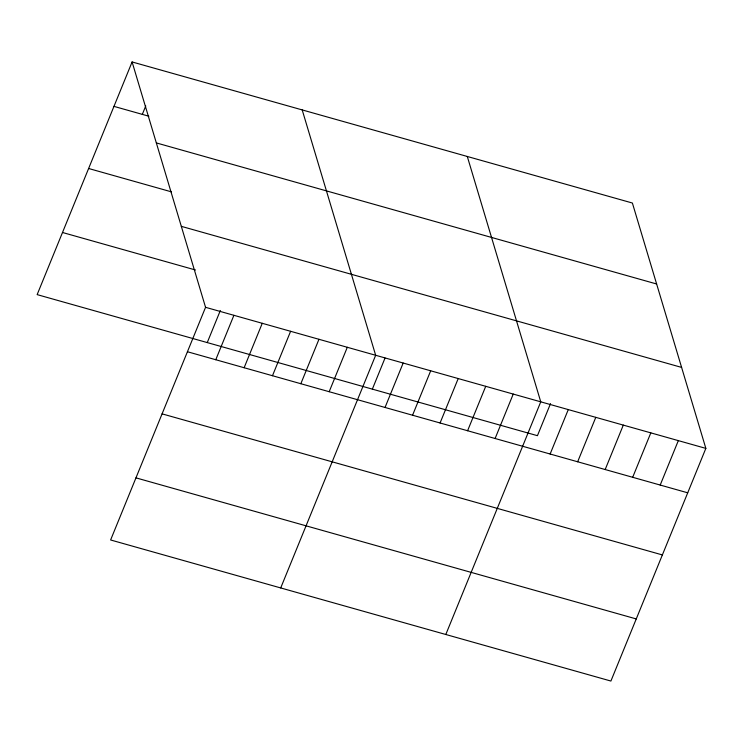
<?xml version="1.0" encoding="UTF-8"?>
<svg xmlns="http://www.w3.org/2000/svg" width="743" height="743" viewBox="0 0 743 743"><rect width="100%" height="100%" fill="white"/><g stroke="black" fill="none" stroke-linecap="round" stroke-linejoin="round"><path stroke-width="1.11" d="M132.096 61.948L205.56 307.314L110.614 539.975L610.904 681.052L705.85 448.382L632.386 203.025L132.096 61.948L37.15 294.618L537.44 435.686L550.535 403.588M142.322 114.376L145.767 105.915M207.251 342.579L220.346 310.49M215.776 359.733L233.906 315.311M244.131 367.729L262.26 323.298M272.477 375.726L290.606 331.294M300.831 383.722L318.961 339.291M329.177 391.71L347.306 347.287M280.705 587.945L375.661 355.275L302.197 109.918M372.345 389.137L385.023 358.07M385.041 407.461L403.17 363.039M412.56 415.226L430.689 370.794M440.079 422.981L458.208 378.549M467.588 430.745L485.727 386.314M495.107 438.5L513.237 394.069M445.809 634.494L540.755 401.833L467.291 156.467M550.136 454.019L568.274 409.588M577.655 461.774L595.784 417.352M605.173 469.539L623.303 425.107M632.683 477.294L650.822 432.863M660.202 485.058L678.331 440.627M113.967 106.379L148.86 116.214M156.346 142.916L656.636 283.993M88.621 168.494L171.484 191.861M181.32 226.346L681.61 367.413M62.496 232.494L195.53 270.006M205.56 307.314L705.85 448.382M187.431 351.745L687.721 492.813M162.076 413.86L662.366 554.928M135.96 477.86L636.249 618.928"/></g></svg>
